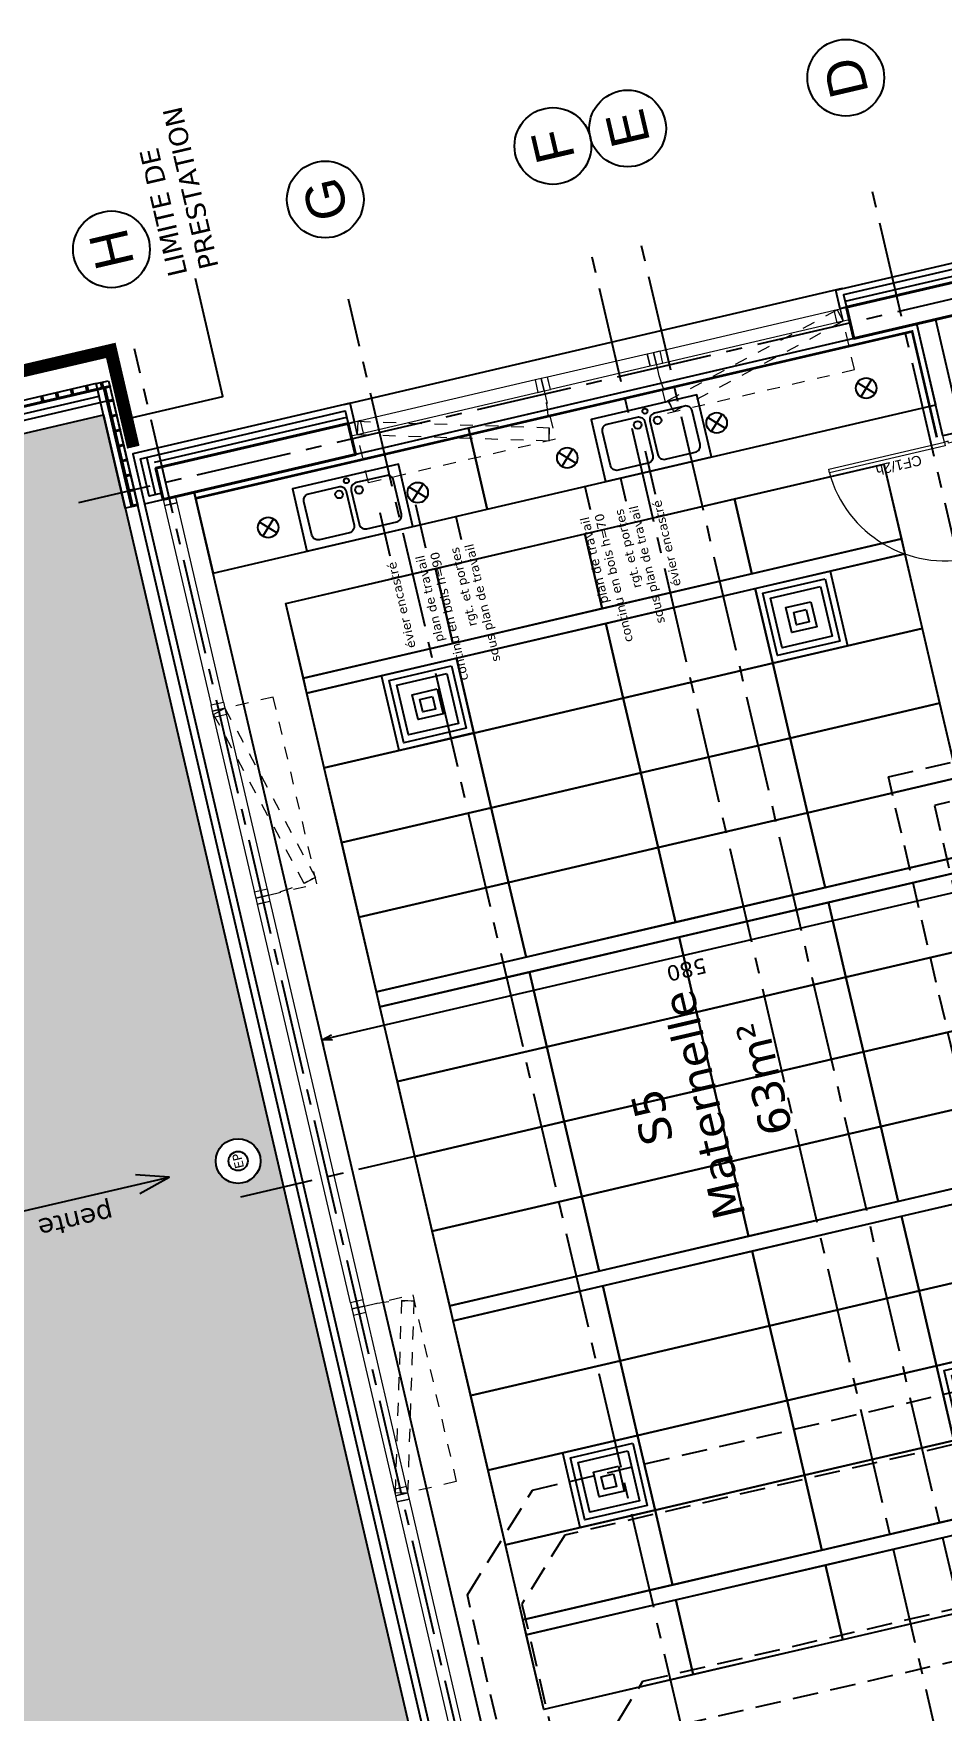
# Model space of a CAD drawing. Header units: metres. Extents: x 595893 to 596105, y 139631 to 139768.
# Drawn here: x 596071.73 to 596078.83, y 139716.65 to 139729.77 of the extents above; entities that cross this region are included whole.
import ezdxf
from ezdxf.enums import TextEntityAlignment as Align

# ---------------------------------------------------------------- set-up
doc = ezdxf.new("R2010")
doc.units = ezdxf.units.M
doc.header["$MEASUREMENT"] = 0
doc.header["$PDMODE"] = 3
doc.header["$PDSIZE"] = 0.1
for name, pattern in [('01', [0.15, 0.1, -0.05]), ('02', [0.28, 0.2, -0.08]), ('03', [0.7, 0.5, -0.2]), ('AXES', [2, 1.25, -0.25, 0.25, -0.25]), ('AXES2', [1.125, 0.75, -0.125, 0.125, -0.125])]:
    doc.linetypes.add(name, pattern=pattern)
for name, color, linetype in [('00-AXE-0.00', 14, 'AXES2'), ('01-CLOISON-0.25', 3, 'Continuous'), ('01-DOUBLAGE-0.0x', 6, 'Continuous'), ('01-ISOL-0.08', 43, 'ISOLATION'), ('01-MEN-VU-0.13', 163, 'Continuous'), ('01-SANITAIRE-0.15', 44, 'Continuous'), ('04-VEGET2-0.15', 80, 'Continuous'), ('06-COT-50&100-0.20', 2, 'Continuous'), ('06-TXT-DETAILS-DIVERS-02.20', 2, 'Continuous'), ('06-TXT-DIVERS-0.20', 70, 'Continuous'), ('06-TXT-ETIQUETTES SURFACES', 210, 'Continuous'), ('07-CTA-0.13', 163, 'Continuous'), ('07-ECLAIRAGE-0.13', 31, 'Continuous'), ('07-PLAFONDS-0.13', 5, 'Continuous'), ('07-REVETEMENTS-INTER-0.10', 10, 'Continuous'), ('08-VU-0.13', 44, 'Continuous'), ('08-VU-0.20', 32, 'Continuous')]:
    doc.layers.add(name, color=color, linetype=linetype)
doc.layers.add('01-BETON-0.40', color=4, linetype='Continuous', lineweight=40)
doc.layers.add('01-MEN-CP-0.15', color=2, linetype='Continuous', lineweight=18)
doc.styles.add('COT', font='verdana.ttf')
doc.styles.add('locaux 100', font='verdana.ttf', dxfattribs={"height": 0.22})
doc.styles.add('locaux 20', font='verdana.ttf', dxfattribs={"height": 0.07})
doc.styles.get("Standard").update_dxf_attribs({"font": 'arial.ttf'})
doc.linetypes.add('ISOLATION', pattern='A,0.0001,-0.1,[134,ltypeshp.shx,S=0.1,R=0,X=-0.1,Y=0],-0.2,[134,ltypeshp.shx,S=0.1,R=180,X=0.1,Y=0],-0.1', length=0.4001)
doc.dimstyles.new('COT50', dxfattribs={"dimtxt": 0.12, "dimasz": 0.08, "dimexe": 0.05, "dimexo": 0, "dimgap": 0.05, "dimtad": 1, "dimdec": 0, "dimlfac": 100, "dimzin": 0, "dimdsep": 46, "dimtxsty": 'COT', "dimblk": 'OPEN30', "dimcen": 0.04, "dimdle": 0.05, "dimclrd": 256, "dimclre": 256, "dimclrt": 6, "dimadec": 0, "dimazin": 0, "dimtm": 1e-09, "dimtfac": 1, "dimtdec": 0, "dimtmove": 1, "dimatfit": 0, "dimldrblk": 'OPEN30', "dimfxl": 0.05, "dimfxlon": 1, "dimtolj": 1, "dimtzin": 0, "dimlwd": -1, "dimlwe": -1, "dimarcsym": 0})

# ---------------------------------------------------------------- blocks, each defined once
blk = doc.blocks.new('fen150')
at = {"linetype": '01'}
blk.add_lwpolyline([(-1.55, 0), (-1.55, 0.388), (-0.05, 0.388), (-0.05, 0)], dxfattribs=at)
blk.add_lwpolyline([(-1.525, 0.292), (-0.076, -0.097), (-0.05, 0), (-1.499, 0.388)], close=True, dxfattribs=at)
for points in [[(-1.6, -0.1), (-1.55, -0.1), (-1.55, 0), (-1.6, 0)], [(-1.55, -0.1), (-1.5, -0.1), (-1.5, 0), (-1.55, 0)], [(-0.05, -0.1), (0, -0.1), (0, 0), (-0.05, 0)], [(-1.55, -0.1), (-0.05, -0.1), (-0.05, 0), (-1.55, 0)], [(-0.1, -0.1), (-0.05, -0.1), (-0.05, 0), (-0.1, 0)]]:
    blk.add_lwpolyline(points, close=True)
blk.add_arc((-0.05, 0), 1.5, 165, 180, dxfattribs=at)
blk = doc.blocks.new('_Open30')
at = {"color": 0, "linetype": 'ByBlock', "lineweight": -2}
for p, q in [((-1, 0.27), (0, 0)), ((0, 0), (-1, -0.27)), ((0, 0), (-1, 0))]:
    blk.add_line(p, q, dxfattribs=at)
blk = doc.blocks.new('*D50')
at = {"layer": '06-COT-50&100-0.20', "transparency": 16777216}
for p, q in [((596079.641, 139723.168), (596079.618, 139723.266)), ((596079.551, 139723.199), (596074.059, 139721.918)), ((596073.992, 139721.852), (596073.969, 139721.949))]:
    blk.add_line(p, q, dxfattribs=at)
at = {"layer": 'Defpoints', "color": 0, "transparency": 16777216}
for p in [(596079.899, 139722.06), (596073.981, 139721.9), (596074.22, 139720.875)]:
    blk.add_point(p, dxfattribs=at)
at = {"layer": '06-COT-50&100-0.20', "transparency": 16777216, "xscale": 0.08, "yscale": 0.08, "zscale": 0.08}
for p, rotation in [((596079.629, 139723.217), 13.12127038304243), ((596073.981, 139721.9), 193.1212703830424)]:
    blk.add_blockref('_Open30', p, dxfattribs=dict(at, rotation=rotation))
at = {"layer": '06-COT-50&100-0.20', "color": 6, "transparency": 16777216, "insert": (596076.831, 139722.449), "char_height": 0.12, "attachment_point": 5, "rotation": 193.1213, "style": 'COT'}
blk.add_mtext('\\A1;580', dxfattribs=at)
blk = doc.blocks.new('A$C3FDA45BA')
blk.add_lwpolyline([(0.5, -0.425), (0.5, 0.425), (0, 0.425), (0, -0.425)], close=True)
for points in [[(0.115, 0.02), (0.385, 0.02, 0.414214), (0.435, 0.07), (0.435, 0.31, 0.414214), (0.385, 0.36), (0.115, 0.36, 0.414214), (0.065, 0.31), (0.065, 0.07, 0.414214)], [(0.115, -0.02), (0.385, -0.02, -0.414214), (0.435, -0.07), (0.435, -0.31, -0.414214), (0.385, -0.36), (0.115, -0.36, -0.414214), (0.065, -0.31), (0.065, -0.07, -0.414214)]]:
    blk.add_lwpolyline(points, format="xyb", close=True)
for centre, radius in [((0.033, 0), 0.02), ((0.125, 0.08), 0.03), ((0.125, -0.08), 0.03)]:
    blk.add_circle(centre, radius)
blk = doc.blocks.new('diffuseur60x60')
at = {"layer": '07-CTA-0.13'}
for points in [[(0, 0), (0, -0.6), (-0.6, -0.6), (-0.6, 0)], [(-0.05, -0.05), (-0.05, -0.55), (-0.55, -0.55), (-0.55, -0.05)], [(-0.1, -0.1), (-0.1, -0.5), (-0.5, -0.5), (-0.5, -0.1)], [(-0.2, -0.2), (-0.2, -0.4), (-0.4, -0.4), (-0.4, -0.2)], [(-0.25, -0.25), (-0.25, -0.35), (-0.35, -0.35), (-0.35, -0.25)]]:
    blk.add_lwpolyline(points, close=True, dxfattribs=at)
blk = doc.blocks.new('P90-15')
at = {"linetype": 'Continuous'}
for points in [[(-0.05, 0.929), (-0.05, 0), (-0.08, 0), (-0.08, 0.929)], [(-0.965, -0.03), (-0.965, -0.15), (-1.03, -0.15), (-1.03, 0), (-0.98, 0), (-0.98, -0.03)], [(0, 0), (0, -0.15), (-0.065, -0.15), (-0.065, -0.03), (-0.05, -0.03), (-0.05, 0)]]:
    blk.add_lwpolyline(points, close=True, dxfattribs=at)
blk.add_arc((-0.043, -0.006), 0.937, 92.2388, 179.6062, dxfattribs=at)
at = {"linetype": 'Continuous', "text_generation_flag": 6}
blk.add_attdef('TEXTE', text='', height=0.08, rotation=270, dxfattribs=at).set_placement((-0.105, 0.389), align=Align.CENTER)

msp = doc.modelspace()

# ---------------------------------------------------------------- hatches: boundary and pattern name
at = {"layer": '04-VEGET2-0.15'}
h = msp.add_hatch(dxfattribs=at)
h.set_pattern_fill('GRASS', color=256, scale=0.25, style=0)
h.set_pattern_definition([(193.12127, (596100.81484, 139671.19803), (-0.1320308, -0.21229195), [0.046875, -0.3066784]), (148.12127, (596100.81484, 139671.19803), (-0.1320308, -0.21229195), [0.046875, -0.203125]), (238.12127, (596100.81484, 139671.19803), (0.21229195, -0.1320308), [0.046875, -0.203125])])
h.paths.add_polyline_path([(596068.732, 139713.807), (596066.051, 139725.332), (596072.273, 139726.787), (596074.963, 139715.246)])
edge = h.paths.add_edge_path(flags=16)
edge.add_arc((596067.684, 139719.637), 0.175, 0, 360)
edge = h.paths.add_edge_path(flags=16)
edge.add_arc((596073.325, 139720.952), 0.175, 0, 360)

# ---------------------------------------------------------------- linework, layer by layer
at = {"layer": '00-AXE-0.00'}
for p, q in [((596087.975, 139729.806), (596072.078, 139726.1)), ((596092.302, 139668.392), (596078.257, 139728.644)), ((596090.498, 139667.972), (596076.453, 139728.224)), ((596090.11, 139667.881), (596076.066, 139728.133)), ((596085.257, 139680.21), (596074.189, 139727.692)), ((596075.625, 139713.965), (596072.516, 139727.302)), ((596089.241, 139724.376), (596073.343, 139720.67))]:
    msp.add_line(p, q, dxfattribs=at)
at = {"layer": '00-AXE-0.00', "linetype": 'Continuous'}
for centre in [(596078.075, 139729.423), (596076.37, 139729.026), (596075.786, 139728.889), (596074.007, 139728.471), (596072.335, 139728.081)]:
    msp.add_circle(centre, 0.3, dxfattribs=at)
at = {"layer": '01-BETON-0.40'}
for points in [[(596081.324, 139728.384), (596081.381, 139728.14), (596078.138, 139727.384), (596078.081, 139727.628)], [(596074.185, 139726.72), (596074.242, 139726.476), (596072.739, 139726.126), (596072.682, 139726.369)]]:
    msp.add_lwpolyline(points, close=True, dxfattribs=at)
at = {"layer": '01-CLOISON-0.25'}
msp.add_lwpolyline([(596078.835, 139726.623), (596078.631, 139727.499), (596078.777, 139727.533), (596078.981, 139726.657)], close=True, dxfattribs=at)
at = {"layer": '01-DOUBLAGE-0.0x'}
for points in [[(596081.35, 139728.492), (596078.058, 139727.725), (596078.081, 139727.628), (596078.032, 139727.616), (596077.998, 139727.762), (596081.339, 139728.541), (596081.35, 139728.492)], [(596074.185, 139726.72), (596074.234, 139726.731), (596074.2, 139726.877), (596072.502, 139726.481), (596072.593, 139726.092), (596072.739, 139726.126), (596072.728, 139726.174), (596072.63, 139726.152), (596072.562, 139726.444), (596074.163, 139726.817), (596074.185, 139726.72)]]:
    msp.add_lwpolyline(points, close=True, dxfattribs=at)
at = {"layer": '01-ISOL-0.08', "ltscale": 0.1}
for p, q in [((596078.07, 139727.676), (596081.313, 139728.432)), ((596072.671, 139726.418), (596074.174, 139726.768)), ((596072.679, 139726.163), (596072.611, 139726.455))]:
    msp.add_line(p, q, dxfattribs=at)
at = {"layer": '01-MEN-CP-0.15'}
for points in [[(596075.766, 139726.985), (596075.744, 139727.083), (596076.523, 139727.264), (596076.546, 139727.167)], [(596072.739, 139726.126), (596072.75, 139726.077), (596072.848, 139726.1), (596072.836, 139726.148)], [(596072.75, 139726.077), (596073.114, 139724.519), (596073.211, 139724.541), (596072.848, 139726.1)], [(596074.203, 139719.844), (596073.477, 139722.961), (596073.574, 139722.983), (596074.301, 139719.867)], [(596074.566, 139718.286), (596075.202, 139715.559), (596075.299, 139715.582), (596074.664, 139718.309)]]:
    msp.add_lwpolyline(points, close=True, dxfattribs=at)
at = {"layer": '01-MEN-VU-0.13'}
for points in [[(596058.133, 139723.645), (596072.239, 139726.933), (596072.216, 139727.031), (596058.111, 139723.743)], [(596072.313, 139727.053), (596072.54, 139726.079), (596072.443, 139726.057), (596072.216, 139727.031)], [(596072.252, 139727.039), (596072.262, 139727.041), (596072.271, 139727.002), (596072.261, 139727)], [(596072.286, 139726.995), (596058.122, 139723.694), (596058.12, 139723.704), (596072.283, 139727.005)], [(596071.785, 139726.93), (596071.794, 139726.932), (596071.803, 139726.893), (596071.794, 139726.891)], [(596071.901, 139726.957), (596071.911, 139726.96), (596071.92, 139726.921), (596071.911, 139726.918)], [(596072.018, 139726.984), (596072.028, 139726.987), (596072.037, 139726.948), (596072.027, 139726.946)], [(596072.135, 139727.012), (596072.145, 139727.014), (596072.154, 139726.975), (596072.144, 139726.973)], [(596072.276, 139726.993), (596072.286, 139726.995), (596072.501, 139726.07), (596072.492, 139726.068)], [(596072.322, 139727.014), (596072.325, 139727.005), (596072.286, 139726.995), (596072.283, 139727.005)], [(596072.347, 139726.907), (596072.35, 139726.897), (596072.311, 139726.888), (596072.308, 139726.898)], [(596072.375, 139726.79), (596072.377, 139726.781), (596072.338, 139726.772), (596072.336, 139726.781)], [(596072.402, 139726.674), (596072.404, 139726.664), (596072.365, 139726.655), (596072.363, 139726.664)], [(596072.429, 139726.557), (596072.431, 139726.547), (596072.392, 139726.538), (596072.39, 139726.548)], [(596072.456, 139726.44), (596072.459, 139726.43), (596072.42, 139726.421), (596072.417, 139726.431)], [(596072.484, 139726.323), (596072.486, 139726.313), (596072.447, 139726.304), (596072.445, 139726.314)], [(596072.511, 139726.206), (596072.513, 139726.196), (596072.474, 139726.187), (596072.472, 139726.197)], [(596072.538, 139726.089), (596072.54, 139726.079), (596072.501, 139726.07), (596072.499, 139726.08)]]:
    msp.add_lwpolyline(points, close=True, dxfattribs=at)
at = {"layer": '01-SANITAIRE-0.15'}
msp.add_circle((596073.325, 139720.952), 0.075, dxfattribs=at)
at = {"layer": '06-TXT-DETAILS-DIVERS-02.20'}
for points in [[(596072.455, 139726.755), (596073.206, 139726.93), (596072.991, 139727.853)], [(596076.506, 139726.505), (596076.585, 139726.167)], [(596076.314, 139726.292), (596076.355, 139726.113)], [(596076.035, 139726.227), (596076.077, 139726.048)], [(596074.433, 139726.022), (596074.512, 139725.684)], [(596074.712, 139726.087), (596074.791, 139725.748)], [(596075.028, 139725.992), (596075.069, 139725.813)], [(596071.324, 139720.486), (596072.785, 139720.826)], [(596072.558, 139720.697), (596072.785, 139720.826), (596072.524, 139720.843)]]:
    msp.add_lwpolyline(points, dxfattribs=at)
at = {"layer": '06-TXT-DETAILS-DIVERS-02.20', "color": 251, "linetype": '03', "true_color": 0x666666, "const_width": 0.1}
msp.add_lwpolyline([(596063.099, 139673.764), (596053.243, 139717.705), (596053.581, 139717.797), (596052.449, 139722.656), (596072.33, 139727.291), (596072.506, 139726.534), (596072.506, 139726.534)], dxfattribs=at)
at = {"layer": '07-CTA-0.13', "linetype": '02'}
for points in [[(596076.434, 139711.911), (596075.117, 139717.559), (596075.627, 139718.379), (596085.402, 139720.657), (596085.861, 139720.372), (596084.753, 139725.127), (596081.208, 139724.301), (596081.14, 139724.593), (596084.977, 139725.487), (596096.574, 139675.737)], [(596075.979, 139716.064), (596076.489, 139716.884), (596079.873, 139717.673), (596078.408, 139723.956), (596079.987, 139724.324), (596080.055, 139724.032), (596078.768, 139723.732), (596080.165, 139717.741), (596080.556, 139717.832), (596081.376, 139717.322), (596087.781, 139689.847)], [(596087.993, 139710.788), (596085.87, 139719.895), (596085.331, 139720.23), (596075.879, 139718.027), (596075.544, 139717.488), (596076.861, 139711.841)], [(596087.426, 139689.606), (596081.024, 139717.07), (596080.486, 139717.405), (596076.741, 139716.532)]]:
    msp.add_lwpolyline(points, dxfattribs=at)
at = {"layer": '07-ECLAIRAGE-0.13'}
for p, q in [((596078.303, 139726.954), (596078.167, 139727.038)), ((596078.277, 139727.064), (596078.193, 139726.928)), ((596077.134, 139726.681), (596076.998, 139726.766)), ((596077.108, 139726.792), (596077.024, 139726.656)), ((596075.966, 139726.409), (596075.83, 139726.493)), ((596075.94, 139726.519), (596075.855, 139726.383)), ((596074.771, 139726.247), (596074.687, 139726.111)), ((596074.797, 139726.137), (596074.661, 139726.221)), ((596073.602, 139725.974), (596073.518, 139725.838)), ((596073.628, 139725.864), (596073.492, 139725.949))]:
    msp.add_line(p, q, dxfattribs=at)
for points in [[(596078.537, 139725.701), (596073.862, 139724.611), (596073.835, 139724.728), (596078.51, 139725.818)], [(596079.109, 139723.247), (596074.434, 139722.157), (596074.407, 139722.274), (596079.082, 139723.363)], [(596079.681, 139720.792), (596075.006, 139719.703), (596074.979, 139719.82), (596079.654, 139720.909)], [(596080.253, 139718.338), (596075.578, 139717.248), (596075.551, 139717.365), (596080.226, 139718.455)]]:
    msp.add_lwpolyline(points, close=True, dxfattribs=at)
for centre in [(596078.235, 139726.996), (596077.066, 139726.724), (596075.898, 139726.451), (596074.729, 139726.179), (596073.56, 139725.906)]:
    msp.add_circle(centre, 0.08, dxfattribs=at)
at = {"layer": '07-PLAFONDS-0.13'}
for points in [[(596075.715, 139716.664), (596073.699, 139725.312), (596078.373, 139726.402), (596080.389, 139717.754)], [(596077.205, 139726.13), (596078.373, 139726.402), (596078.51, 139725.818), (596077.341, 139725.545)], [(596076.036, 139725.857), (596077.205, 139726.13), (596077.341, 139725.545), (596076.172, 139725.273)], [(596074.867, 139725.585), (596076.036, 139725.857), (596076.172, 139725.273), (596075.004, 139725)], [(596073.699, 139725.312), (596074.867, 139725.585), (596075.004, 139725), (596073.835, 139724.728)], [(596077.368, 139725.428), (596078.537, 139725.701), (596078.673, 139725.116), (596077.504, 139724.844)], [(596076.199, 139725.156), (596077.368, 139725.428), (596077.504, 139724.844), (596076.336, 139724.572)], [(596075.031, 139724.884), (596076.199, 139725.156), (596076.336, 139724.572), (596075.167, 139724.299)], [(596077.504, 139724.844), (596078.673, 139725.116), (596078.809, 139724.532), (596077.641, 139724.26)], [(596073.862, 139724.611), (596075.031, 139724.884), (596075.167, 139724.299), (596073.998, 139724.027)], [(596076.336, 139724.572), (596077.504, 139724.844), (596077.641, 139724.26), (596076.472, 139723.987)], [(596075.167, 139724.299), (596076.336, 139724.572), (596076.472, 139723.987), (596075.303, 139723.715)], [(596077.641, 139724.26), (596078.809, 139724.532), (596078.945, 139723.948), (596077.777, 139723.675)], [(596073.998, 139724.027), (596075.167, 139724.299), (596075.303, 139723.715), (596074.135, 139723.442)], [(596076.472, 139723.987), (596077.641, 139724.26), (596077.777, 139723.675), (596076.608, 139723.403)], [(596075.303, 139723.715), (596076.472, 139723.987), (596076.608, 139723.403), (596075.439, 139723.131)], [(596077.777, 139723.675), (596078.945, 139723.948), (596079.082, 139723.363), (596077.913, 139723.091)], [(596074.135, 139723.442), (596075.303, 139723.715), (596075.439, 139723.131), (596074.271, 139722.858)], [(596076.608, 139723.403), (596077.777, 139723.675), (596077.913, 139723.091), (596076.744, 139722.819)], [(596075.439, 139723.131), (596076.608, 139723.403), (596076.744, 139722.819), (596075.576, 139722.546)], [(596077.94, 139722.974), (596079.109, 139723.247), (596079.245, 139722.662), (596078.076, 139722.39)], [(596074.271, 139722.858), (596075.439, 139723.131), (596075.576, 139722.546), (596074.407, 139722.274)], [(596076.772, 139722.702), (596077.94, 139722.974), (596078.076, 139722.39), (596076.908, 139722.117)], [(596075.603, 139722.429), (596076.772, 139722.702), (596076.908, 139722.117), (596075.739, 139721.845)], [(596078.076, 139722.39), (596079.245, 139722.662), (596079.381, 139722.078), (596078.213, 139721.805)], [(596074.434, 139722.157), (596075.603, 139722.429), (596075.739, 139721.845), (596074.57, 139721.573)], [(596076.908, 139722.117), (596078.076, 139722.39), (596078.213, 139721.805), (596077.044, 139721.533)], [(596075.739, 139721.845), (596076.908, 139722.117), (596077.044, 139721.533), (596075.875, 139721.261)], [(596078.213, 139721.805), (596079.381, 139722.078), (596079.518, 139721.494), (596078.349, 139721.221)], [(596074.57, 139721.573), (596075.739, 139721.845), (596075.875, 139721.261), (596074.707, 139720.988)], [(596077.044, 139721.533), (596078.213, 139721.805), (596078.349, 139721.221), (596077.18, 139720.949)], [(596075.875, 139721.261), (596077.044, 139721.533), (596077.18, 139720.949), (596076.012, 139720.676)], [(596078.349, 139721.221), (596079.518, 139721.494), (596079.654, 139720.909), (596078.485, 139720.637)], [(596074.707, 139720.988), (596075.875, 139721.261), (596076.012, 139720.676), (596074.843, 139720.404)], [(596077.18, 139720.949), (596078.349, 139721.221), (596078.485, 139720.637), (596077.316, 139720.364)], [(596076.012, 139720.676), (596077.18, 139720.949), (596077.316, 139720.364), (596076.148, 139720.092)], [(596078.512, 139720.52), (596079.681, 139720.792), (596079.817, 139720.208), (596078.649, 139719.936)], [(596074.843, 139720.404), (596076.012, 139720.676), (596076.148, 139720.092), (596074.979, 139719.82)], [(596077.344, 139720.248), (596078.512, 139720.52), (596078.649, 139719.936), (596077.48, 139719.663)], [(596076.175, 139719.975), (596077.344, 139720.248), (596077.48, 139719.663), (596076.311, 139719.391)], [(596078.649, 139719.936), (596079.817, 139720.208), (596079.953, 139719.624), (596078.785, 139719.351)], [(596075.006, 139719.703), (596076.175, 139719.975), (596076.311, 139719.391), (596075.143, 139719.118)], [(596077.48, 139719.663), (596078.649, 139719.936), (596078.785, 139719.351), (596077.616, 139719.079)], [(596076.311, 139719.391), (596077.48, 139719.663), (596077.616, 139719.079), (596076.447, 139718.806)], [(596078.785, 139719.351), (596079.953, 139719.624), (596080.09, 139719.039), (596078.921, 139718.767)], [(596075.143, 139719.118), (596076.311, 139719.391), (596076.447, 139718.806), (596075.279, 139718.534)], [(596077.616, 139719.079), (596078.785, 139719.351), (596078.921, 139718.767), (596077.752, 139718.495)], [(596076.447, 139718.806), (596077.616, 139719.079), (596077.752, 139718.495), (596076.584, 139718.222)], [(596075.279, 139718.534), (596076.447, 139718.806), (596076.584, 139718.222), (596075.415, 139717.95)], [(596077.752, 139718.495), (596078.921, 139718.767), (596079.057, 139718.183), (596077.888, 139717.91)], [(596076.584, 139718.222), (596077.752, 139718.495), (596077.888, 139717.91), (596076.72, 139717.638)], [(596075.415, 139717.95), (596076.584, 139718.222), (596076.72, 139717.638), (596075.551, 139717.365)], [(596077.916, 139717.793), (596079.084, 139718.066), (596079.221, 139717.481), (596078.052, 139717.209)], [(596076.747, 139717.521), (596077.916, 139717.793), (596078.052, 139717.209), (596076.883, 139716.937)], [(596075.578, 139717.248), (596076.747, 139717.521), (596076.883, 139716.937), (596075.715, 139716.664)]]:
    msp.add_lwpolyline(points, close=True, dxfattribs=at)
at = {"layer": '07-REVETEMENTS-INTER-0.10', "linetype": 'AXES', "ltscale": 0.2, "const_width": 0.02}
msp.add_lwpolyline([(596072.994, 139726.134), (596078.594, 139727.439), (596078.787, 139726.611)], dxfattribs=at)
at = {"layer": '08-VU-0.13'}
for p, q in [((596078.047, 139727.774), (596074.151, 139726.866)), ((596078.138, 139727.384), (596074.242, 139726.476)), ((596075.457, 139715.567), (596072.982, 139726.182)), ((596072.593, 139726.092), (596075.067, 139715.476))]:
    msp.add_line(p, q, dxfattribs=at)
at = {"layer": '08-VU-0.20'}
for points in [[(596075.273, 139726.049), (596078.779, 139726.866), (596078.631, 139727.499), (596075.125, 139726.682)], [(596068.732, 139713.807), (596066.051, 139725.332), (596072.273, 139726.787), (596074.963, 139715.246)], [(596073.13, 139725.549), (596075.273, 139726.049), (596075.125, 139726.682), (596072.982, 139726.182)]]:
    msp.add_lwpolyline(points, close=True, dxfattribs=at)
msp.add_lwpolyline([(596068.657, 139713.686), (596065.931, 139725.407), (596072.347, 139726.907), (596075.083, 139715.172)], dxfattribs=at)
at = {"layer": 'Defpoints'}
msp.add_lwpolyline([(596068.732, 139713.807), (596066.051, 139725.332), (596072.273, 139726.787), (596074.963, 139715.246)], close=True, dxfattribs=at)
msp.add_circle((596073.325, 139720.952), 0.175, dxfattribs=at)

# ---------------------------------------------------------------- block references
at = {"rotation": 13.12127037942163}
for p in [(596077.952, 139725.565), (596075.031, 139724.884), (596079.369, 139719.487), (596076.447, 139718.806)]:
    msp.add_blockref('diffuseur60x60', p, dxfattribs=at)
at = {"layer": '01-MEN-CP-0.15', "xscale": -1}
for p, rotation in [((596078.104, 139727.53), 193.1212703835157), ((596073.211, 139724.541), 283.1212703923873)]:
    msp.add_blockref('fen150', p, dxfattribs=dict(at, rotation=rotation))
at = {"layer": '01-MEN-CP-0.15'}
for p, rotation in [((596074.208, 139726.622), 193.1212703821342), ((596074.664, 139718.309), 283.12127037252)]:
    msp.add_blockref('fen150', p, dxfattribs=dict(at, rotation=rotation))
at = {"layer": '01-MEN-CP-0.15', "rotation": 103.1212703725594}
msp.add_blockref('P90-15', (596078.835, 139726.623), dxfattribs=at).add_auto_attribs({'TEXTE': 'CF1/2h'})
at = {"layer": '01-SANITAIRE-0.15', "rotation": 283.1212703830424}
for p in [(596076.498, 139726.848), (596074.164, 139726.304)]:
    msp.add_blockref('A$C3FDA45BA', p, dxfattribs=at)

# ---------------------------------------------------------------- texts
at = {"layer": '00-AXE-0.00'}
for s, p in [('D', (596078.075, 139729.423)), ('E', (596076.37, 139729.026)), ('F', (596075.786, 139728.889)), ('G', (596074.007, 139728.471)), ('H', (596072.335, 139728.081))]:
    msp.add_text(s, height=0.3, rotation=103.1213, dxfattribs=at).set_placement(p, align=Align.MIDDLE_CENTER)
at = {"layer": '01-SANITAIRE-0.15', "insert": (596073.325, 139720.952), "char_height": 0.07, "width": 0.15887, "attachment_point": 5, "rotation": 103.1213, "style": 'locaux 20'}
msp.add_mtext('EP', dxfattribs=at)
at = {"layer": '06-TXT-DETAILS-DIVERS-02.20', "style": 'locaux 20'}
for s, insert, char_height, width, attachment_point, rotation in [('LIMITE DE\\PPRESTATION', (596072.98, 139727.901), 0.15, 3.00404, 4, 103.1213), ('\\pt0.07;évier encastré', (596076.597, 139726.118), 0.07, 0.94096, 6, 103.1213), ('plan de travail\\Pcontinu en bois h=70', (596076.088, 139726), 0.07, 1.07229, 6, 103.1213), ('\\pt0.28;rgt.^Iet portes \\P\\pt0.07;sous plan de travail', (596076.367, 139726.064), 0.07, 0.94096, 6, 103.1213), ('plan de travail\\Pcontinu en bois h=90', (596074.802, 139725.7), 0.07, 1.07229, 6, 103.1213), ('\\pt0.28;rgt.^Iet portes \\P\\pt0.07;sous plan de travail', (596075.081, 139725.765), 0.07, 0.94096, 6, 103.1213), ('\\pt0.07;évier encastré', (596074.524, 139725.635), 0.07, 0.94096, 6, 103.1213), ('pente', (596071.762, 139720.439), 0.15, 3.00404, 6, 193.1213)]:
    msp.add_mtext(s, dxfattribs=dict(at, insert=insert, char_height=char_height, width=width, attachment_point=attachment_point, rotation=rotation))
at = {"layer": '06-TXT-DIVERS-0.20', "insert": (596076.764, 139721.344), "char_height": 0.25, "width": 2.37148, "attachment_point": 5, "rotation": 103.1213, "style": 'locaux 100'}
msp.add_mtext('S5\\PMaternelle', dxfattribs=at)
at = {"layer": '06-TXT-ETIQUETTES SURFACES', "insert": (596077.439, 139721.601), "char_height": 0.25, "attachment_point": 5, "rotation": 103.1213, "style": 'locaux 100'}
msp.add_mtext('63m²', dxfattribs=at)

# ---------------------------------------------------------------- dimensions: what is measured, and where the dimension line sits
at = {"layer": '06-COT-50&100-0.20'}
dim = msp.add_linear_dim(base=(596073.981, 139721.9), p1=(596079.899, 139722.06), p2=(596074.22, 139720.875), angle=193.1213, dimstyle='COT50', dxfattribs=at)
dim.commit()
dim.dimension.update_dxf_attribs({"geometry": '*D50', "text_midpoint": (596076.831, 139722.449)})

doc.saveas('drawing.dxf')
